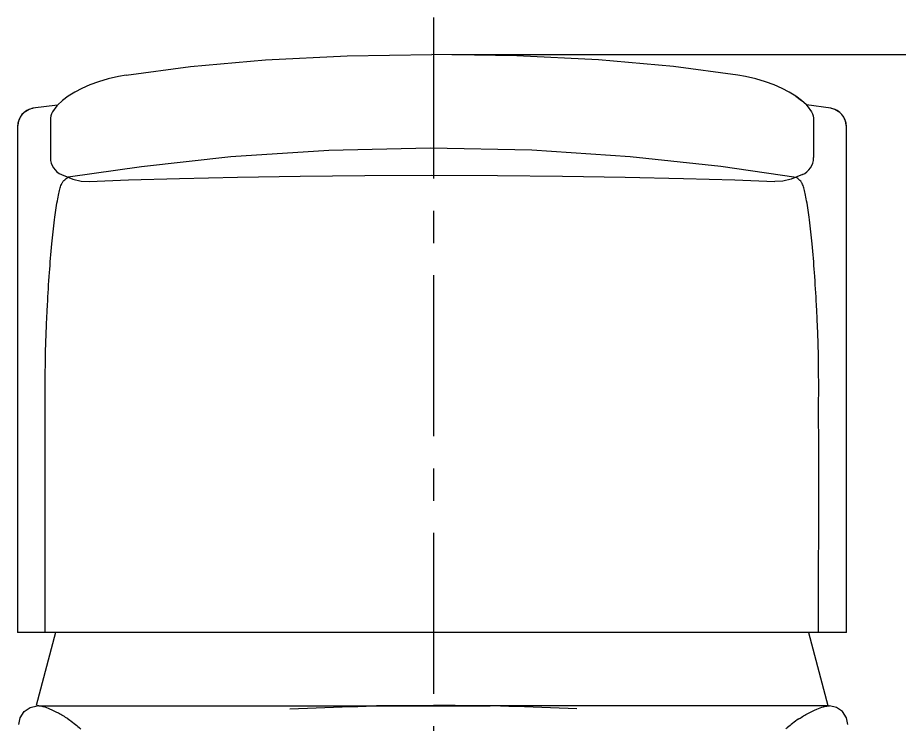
# Model space of a CAD drawing. Extents: x 2027 to 2621, y 11804 to 12224.
# Drawn here: x 2448.47 to 2496.35, y 11966.65 to 12005.05 of the extents above; entities that cross this region are included whole.
import ezdxf

# ---------------------------------------------------------------- set-up
doc = ezdxf.new("R2010")
doc.units = 0
doc.header["$LTSCALE"] = 7
doc.header["$MEASUREMENT"] = 0
doc.linetypes.add('CENTER', pattern=[2, 1.25, -0.25, 0.25, -0.25])
doc.linetypes.add('HIDDEN', pattern=[0.375, 0.25, -0.125])
doc.layers.get('0').update_dxf_attribs({"color": 2, "linetype": 'CONTINUOUS'})
for name, color, linetype in [('CL', 1, 'CENTER'), ('D', 2, 'CONTINUOUS'), ('DEFAULT_2', 8, 'HIDDEN'), ('DWG', 7, 'CONTINUOUS')]:
    doc.layers.add(name, color=color, linetype=linetype)

msp = doc.modelspace()

# ---------------------------------------------------------------- linework, layer by layer
at = {"color": 7, "linetype": 'Continuous'}
for p, q in [((2487.573095020055, 12001.93117689111), (2487.573221162256, 12001.93115720961)), ((2491.300061572355, 12000.30642656031), (2491.036685987855, 12000.55563125851)), ((2449.302096296156, 12000.12253074391), (2449.096191082156, 12000.06434647611)), ((2449.301939758755, 12000.12348025981), (2449.301313380456, 12000.12108639161)), ((2492.635893413556, 12000.12284349831), (2492.635829516756, 12000.12285055691)), ((2448.625289840656, 11999.67292278101), (2448.509726266255, 11999.41844486411)), ((2448.828985199956, 11999.90464554941), (2448.625289840656, 11999.67292278101)), ((2449.096191082156, 12000.06434647611), (2448.828985199956, 11999.90464554941)), ((2493.312579417056, 11999.67298191681), (2493.108882718655, 11999.90467798191)), ((2493.428157264355, 11999.41852425781), (2493.312579417056, 11999.67298191681)), ((2448.468942779855, 11999.13524547871), (2448.468942779955, 11971.64849543161)), ((2493.468961534255, 11971.64849543211), (2493.468961534255, 11999.13524570151)), ((2493.468961542355, 11971.64849543211), (2448.468950810256, 11971.64849307081)), ((2449.583898848509, 11967.64879969822), (2449.535854420909, 11967.64871907882)), ((2449.58797373831, 11967.64880503202), (2449.58379179431, 11967.64880497382)), ((2449.617746998709, 11967.64890476502), (2449.58808955131, 11967.64879838302)), ((2449.617781267309, 11967.64890477082), (2471.044136731909, 11967.64893188357)), ((2463.244750330309, 11967.49246798502), (2464.681018654909, 11967.55283453382)), ((2464.681018654909, 11967.55283453382), (2466.095006581509, 11967.60258080862)), ((2471.044136731908, 11967.64893188384), (2467.952338129066, 11967.64893579618)), ((2471.04292899511, 11967.64893188384), (2474.134727597952, 11967.64893579618)), ((2492.469284459709, 11967.64890477082), (2471.042928995109, 11967.64893188357)), ((2477.406047072109, 11967.55283453382), (2475.992059145509, 11967.60258080862)), ((2478.842315396709, 11967.49246798502), (2477.406047072109, 11967.55283453382)), ((2492.469318728309, 11967.64890476502), (2492.498976175708, 11967.64879838302)), ((2492.499091988708, 11967.64880503202), (2492.503273932708, 11967.64880497382)), ((2492.503166878509, 11967.64879969822), (2492.551211306109, 11967.64871907882))]:
    msp.add_line(p, q, dxfattribs=at)
for points in [[(2454.364805371056, 12001.93117689111), (2457.856736400856, 12002.38976208041), (2461.924276364856, 12002.74968319941), (2466.367979138056, 12002.97686792911), (2470.968910784356, 12003.05264392621)], [(2487.573095020055, 12001.93117689111), (2484.081163990255, 12002.38976208041), (2480.013624026256, 12002.74968319941), (2475.569921253056, 12002.97686792911), (2470.968989606755, 12003.05264392621)], [(2454.364696103955, 12001.93124873521), (2453.939914451855, 12001.85503762751), (2453.377695375455, 12001.72263126561), (2452.862492505156, 12001.56818295691), (2452.391286888456, 12001.39515524761), (2451.960370989856, 12001.20640950631), (2451.569761638656, 12001.00401735371), (2451.218651381655, 12000.78921182891)], [(2491.036685987855, 12000.55563125851), (2490.719243442456, 12000.78921212051), (2490.368133118856, 12001.00401755111), (2489.977523699156, 12001.20640964181), (2489.546607741655, 12001.39515533771), (2489.075402084155, 12001.56818301081), (2488.560199197956, 12001.72263129021), (2487.997980129355, 12001.85503763101), (2487.573198498455, 12001.93124872951)], [(2450.634872958507, 12000.30362470406), (2449.301939758755, 12000.12348025981)], [(2492.635893413556, 12000.12284349831), (2491.300061572251, 12000.30642656041)], [(2493.108882718655, 11999.90467798191), (2492.841689845556, 12000.06435688301), (2492.635808231356, 12000.12253112501)], [(2448.509726266255, 11999.41844486411), (2448.471842449856, 11999.21150994981), (2448.468945454455, 11999.13520177231)], [(2493.468961527855, 11999.13520130531), (2493.466058481156, 11999.21158901771), (2493.428157264355, 11999.41852425781)], [(2448.534958113309, 11966.64867532222), (2448.60353080651, 11967.01263787962), (2448.81956399891, 11967.34743362822), (2449.148011983109, 11967.57081662002), (2449.53496084751, 11967.64871579502)], [(2466.095006581509, 11967.60258080862), (2466.93994739171, 11967.62683671522), (2467.858786857509, 11967.64815986282), (2468.83229952551, 11967.66490918222), (2469.86774889271, 11967.67608841122), (2470.96893988511, 11967.68046907722), (2471.04413701786, 11967.68022729955)], [(2475.992059145509, 11967.60258080862), (2475.147118335308, 11967.62683671522), (2474.228278869509, 11967.64815986282), (2473.254766201508, 11967.66490918222), (2472.219316834308, 11967.67608841122), (2471.118125841908, 11967.68046907722), (2471.042928709158, 11967.68022729955)], [(2493.552107613709, 11966.64867532222), (2493.483534920508, 11967.01263787962), (2493.267501728108, 11967.34743362822), (2492.939053743909, 11967.57081662002), (2492.552104879508, 11967.64871579502)]]:
    msp.add_lwpolyline(points, dxfattribs=at)
for centre, radius, start, end in [((2449.469028927756, 11999.13517167321), 1.0000942161, 99.65372752880394, 179.9988756129372), ((2492.468877828056, 11999.13517148261), 1.0000942111, 0.001135360742997737, 80.3463929455195)]:
    msp.add_arc(centre, radius, start, end, dxfattribs=at)
for points, knots in [([(2451.194588775909, 11966.94831328382), (2451.027421115709, 11967.05849185322), (2450.71257444851, 11967.25129594962), (2450.26529040311, 11967.47146474542), (2449.909893441909, 11967.60511471542), (2449.700269012909, 11967.64887672782), (2449.617746998709, 11967.64890476502)], [0, 0, 0, 0, 0.3451947713, 0.6358231693999999, 0.8577190799, 1, 1, 1, 1]), ([(2490.892476951109, 11966.94831328382), (2491.059644611309, 11967.05849185322), (2491.374491278508, 11967.25129594962), (2491.821775323908, 11967.47146474542), (2492.177172285109, 11967.60511471542), (2492.386796714109, 11967.64887672782), (2492.469318728309, 11967.64890476502)], [0, 0, 0, 0, 0.3451947713, 0.6358231693999999, 0.8577190799, 1, 1, 1, 1]), ([(2451.540574603509, 11966.69784890982), (2451.63107044111, 11966.62684290142), (2451.750256147709, 11966.52868739842), (2451.86670209291, 11966.42739031262), (2451.896073429109, 11966.40126617742)], [0, 0, 0, 0, 0.7453066273000001, 1, 1, 1, 1]), ([(2490.546491123509, 11966.69784890982), (2490.455995285908, 11966.62684290142), (2490.336809579309, 11966.52868739842), (2490.220363634108, 11966.42739031262), (2490.190992297909, 11966.40126617742)], [0, 0, 0, 0, 0.7453066273000001, 1, 1, 1, 1])]:
    msp.add_open_spline(points, degree=3, knots=knots, dxfattribs=at)
for points in [[(2451.19576024531, 11966.94842565742), (2451.31335878111, 11966.86929251662), (2451.42769171971, 11966.78518878662), (2451.539203449309, 11966.69768676502)], [(2490.891305481708, 11966.94842565742), (2490.773706945908, 11966.86929251662), (2490.659374007308, 11966.78518878662), (2490.547862277709, 11966.69768676502)]]:
    msp.add_open_spline(points, degree=3, dxfattribs=at)
at = {"layer": 'CL'}
msp.add_line((2471.044248308129, 12005.0514046651), (2471.04349497487, 11896.07901077976), dxfattribs=at)
at = {"layer": 'D'}
msp.add_line((2472.044234481999, 12003.05140466515), (2600.244976953321, 12003.05140466515), dxfattribs=at)
for points in [[(2449.972788217754, 11971.64849132451), (2449.972461776154, 11972.41915715941), (2449.971915590855, 11973.96047115301), (2449.971368328855, 11976.27245688981), (2449.970895403655, 11978.58472421091), (2449.971149548455, 11980.51142012311), (2449.970752776154, 11982.05150900671), (2449.971996496755, 11983.20930093171), (2449.971592344555, 11984.36533786161), (2449.970451078555, 11985.49264717281), (2449.975451528955, 11986.55701173111), (2450.003077200255, 11987.55552628661), (2450.042825360655, 11988.50797090271), (2450.102154295455, 11989.71878923431), (2450.187936979955, 11991.13256656181), (2450.312453232455, 11992.67570008091), (2450.451734945855, 11993.97852351601), (2450.582469772255, 11994.89255965271), (2450.696855006654, 11995.46992050141), (2450.774111378254, 11995.78183982811), (2450.849382503754, 11996.00733270041), (2450.929217868355, 11996.16064826511), (2451.027945388855, 11996.24268774511), (2451.105817850155, 11996.31704884291), (2451.163991551655, 11996.36696473401), (2451.198935351655, 11996.37281525781)], [(2491.965129050956, 11971.64849132451), (2491.965455492556, 11972.41915715941), (2491.966001677856, 11973.96047115301), (2491.966548939855, 11976.27245688981), (2491.967021865056, 11978.58472421091), (2491.966767720256, 11980.51142012311), (2491.967164492556, 11982.05150900671), (2491.965920771956, 11983.20930093171), (2491.966324924155, 11984.36533786161), (2491.967466190156, 11985.49264717281), (2491.962465739756, 11986.55701173111), (2491.934840068455, 11987.55552628661), (2491.895091908056, 11988.50797090271), (2491.835762973256, 11989.71878923431), (2491.749980288756, 11991.13256656181), (2491.625464036255, 11992.67570008091), (2491.486182322855, 11993.97852351601), (2491.355447496455, 11994.89255965271), (2491.241062262056, 11995.46992050141), (2491.163805890456, 11995.78183982811), (2491.088534764956, 11996.00733270041), (2491.008699400355, 11996.16064826511), (2490.909971879856, 11996.24268774511), (2490.832099418556, 11996.31704884291), (2490.773925717056, 11996.36696473401), (2490.738981917055, 11996.37281525781)]]:
    msp.add_open_spline(points, degree=3, knots=[0, 0, 0, 0, 0.09273780599999999, 0.1854734786, 0.2782119873, 0.3709836624, 0.4173217658, 0.463537983, 0.510306291, 0.5564326444, 0.5991938092, 0.6383813017000001, 0.6766258971, 0.7139044398000001, 0.7842584298999999, 0.8470576, 0.9001784863, 0.9419212993000001, 0.9580922303, 0.9710086737000001, 0.980526858, 0.9867495889, 0.9914329589, 0.9957365217, 1, 1, 1, 1], dxfattribs=at)
at = {"layer": 'DEFAULT_2', "color": 8, "linetype": 'HIDDEN'}
for p, q in [((2451.151836488636, 11996.35310546355), (2451.161553103555, 11996.35348210821)), ((2451.199561272055, 11996.37291919921), (2451.199408106455, 11996.37289365541)), ((2490.738340785174, 11996.37291919921), (2490.738493950774, 11996.37289365541)), ((2490.786065568593, 11996.35310546355), (2490.776348953674, 11996.35348210821))]:
    msp.add_line(p, q, dxfattribs=at)
at = {"layer": 'DWG'}
for p, q in [((2450.901208935456, 12000.55563084051), (2450.634872958456, 12000.30362470401)), ((2451.218651381655, 12000.78921182891), (2450.901208935456, 12000.55563084051)), ((2490.719249009456, 12000.78921182891), (2491.036691455656, 12000.55563084051)), ((2450.362416123555, 11999.93896157211), (2450.340259886856, 11999.90074421731)), ((2450.362416123555, 11999.93896157211), (2450.360302833756, 11999.93497084311)), ((2491.575484267556, 11999.93896157211), (2491.577597557356, 11999.93497084311)), ((2491.575484267556, 11999.93896157211), (2491.597640504256, 11999.90074421731)), ((2450.246430053655, 11999.46892807351), (2450.246430053655, 11997.44323574152)), ((2491.691470337456, 11999.46892807351), (2491.691470337456, 11997.44323574152)), ((2450.857589073702, 11996.52193085588), (2451.458800802955, 11996.26818667021)), ((2491.080312983527, 11996.52193085588), (2490.479101254274, 11996.26818667021)), ((2452.351111313556, 11996.14421071721), (2452.350925875056, 11996.14420164331)), ((2489.586790743674, 11996.14421071721), (2489.586976182174, 11996.14420164331)), ((2489.587273763056, 11996.14418756341), (2489.587067146156, 11996.14419745581)), ((2450.532180879492, 11971.64849317908), (2449.468938786966, 11967.68041966903)), ((2491.405696119753, 11971.64849532385), (2492.468938786966, 11967.68041966902))]:
    msp.add_line(p, q, dxfattribs=at)
for points in [[(2450.634872958456, 12000.30362470401), (2450.590159220556, 12000.26131672721), (2450.360904689556, 11999.93606633621)], [(2491.303027432656, 12000.30362470401), (2491.347741170556, 12000.26131672721), (2491.576995701556, 11999.93606633621)], [(2490.738472490856, 11996.37298990881), (2486.656714786556, 11996.96189287931), (2481.730805032456, 11997.49170661871), (2476.391635983755, 11997.84289793931), (2470.871455073056, 11997.96237667301), (2465.362304197456, 11997.83464306801), (2460.054568416356, 11997.47829280251), (2455.187625035456, 11996.94991890771), (2451.207656528833, 11996.37418327045)], [(2451.458800802955, 11996.26818667021), (2451.915766803555, 11996.16245943341), (2452.351111313556, 11996.14421071721)], [(2452.350608922356, 11996.14429318281), (2454.496107801355, 11996.23007429951), (2457.258330802556, 11996.31324521021), (2460.406086942256, 11996.38429931611), (2463.808475610056, 11996.43823616001), (2467.328243073056, 11996.47172901761), (2470.923770239156, 11996.48384333111), (2474.521929675856, 11996.47228633181), (2478.047571832956, 11996.43926453961), (2481.459878154556, 11996.38567204421), (2484.623563446456, 11996.31470879821), (2487.405885056756, 11996.23131603291), (2489.587257147955, 11996.14429351201)], [(2490.479101254274, 11996.26818667021), (2490.022135253674, 11996.16245943341), (2489.586790743674, 11996.14421071721)]]:
    msp.add_lwpolyline(points, dxfattribs=at)
for centre, start, end in [((2451.246430053655, 11997.44323574152), 180, 247.1175990043904), ((2490.691472003574, 11997.44323574152), 292.8824009956096, 0)]:
    msp.add_arc(centre, 1, start, end, dxfattribs=at)
for points in [[(2450.360300430255, 11999.93497210901), (2450.285785575756, 11999.79346930091), (2450.245613903455, 11999.62883125251), (2450.246433839855, 11999.46890990941)], [(2491.577599960856, 11999.93497210901), (2491.652114815356, 11999.79346930091), (2491.692286487656, 11999.62883125251), (2491.691466551256, 11999.46890990941)]]:
    msp.add_open_spline(points, degree=3, dxfattribs=at)

doc.saveas('drawing.dxf')
